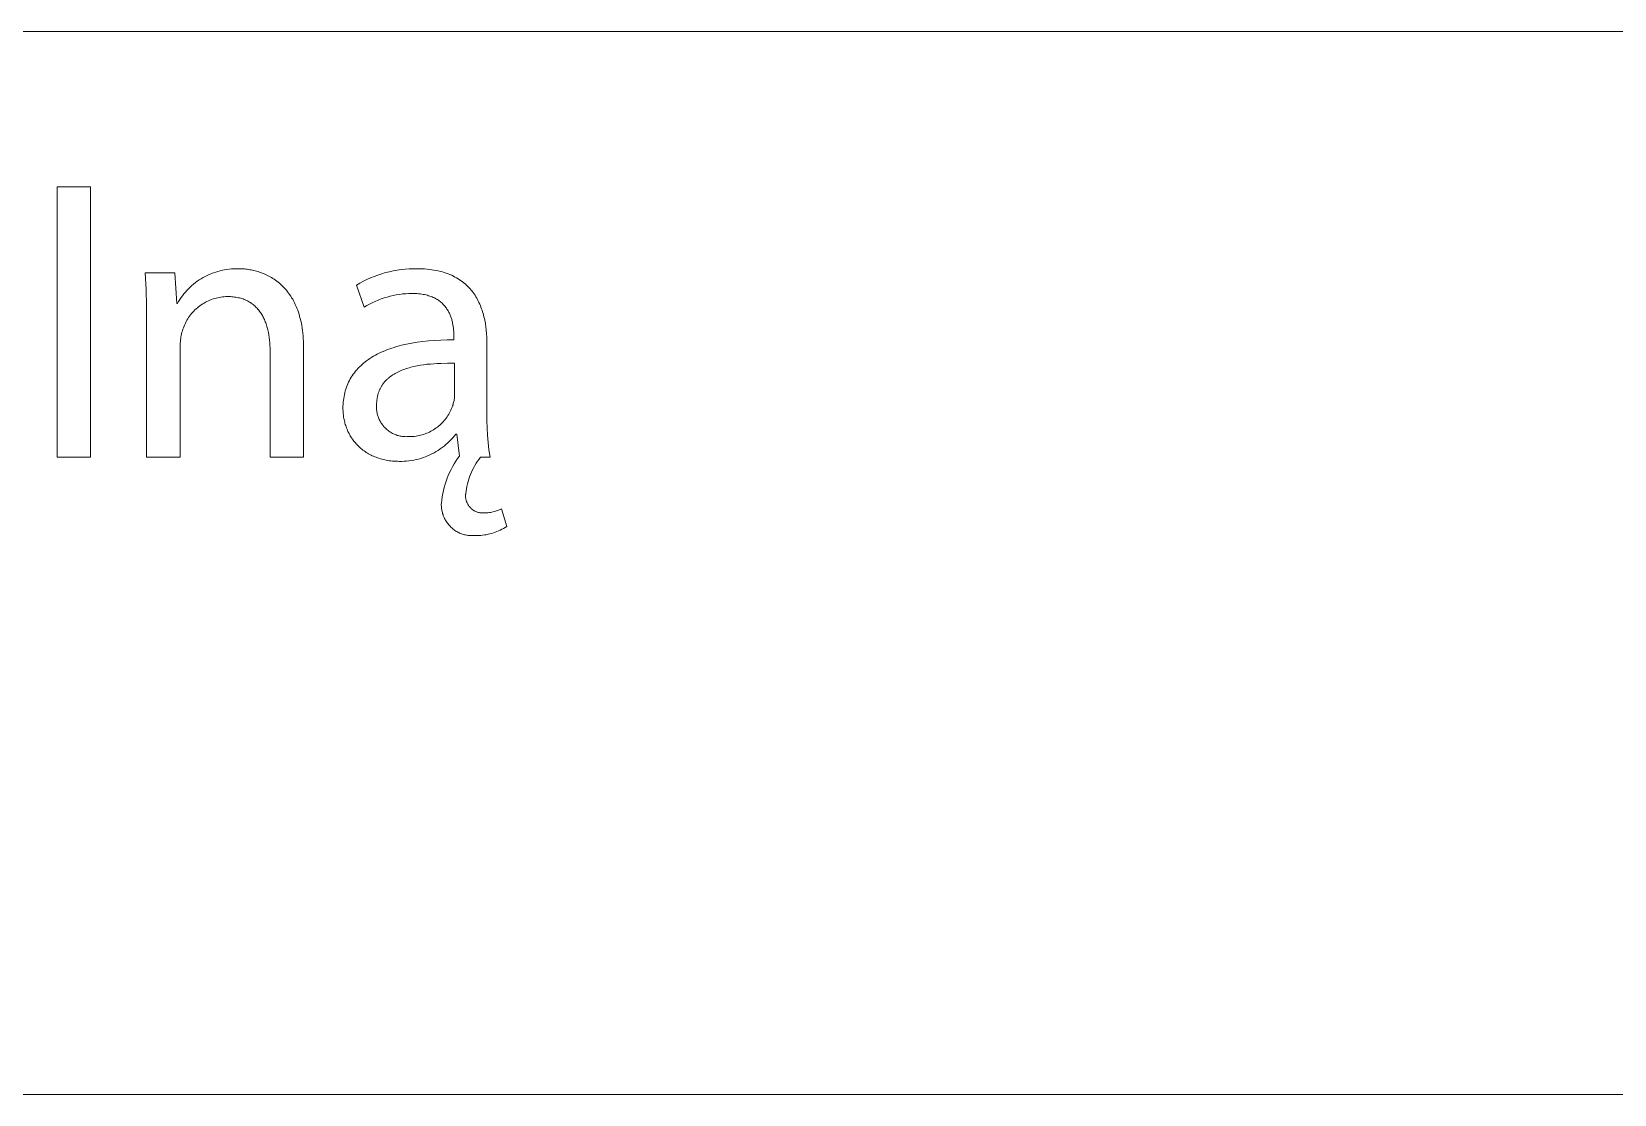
# Model space of a CAD drawing. Header units: millimetres. Extents: x 0 to 4030, y -54 to 2762.
# Drawn here: x 3694.8 to 3862.5, y -53.6 to 59 of the extents above; entities that cross this region are included whole.
import ezdxf

# ---------------------------------------------------------------- set-up
doc = ezdxf.new("R2010")
doc.units = ezdxf.units.MM
doc.header["$MEASUREMENT"] = 0
doc.layers.add('Domyślny', color=7, linetype='Continuous', true_color=0x000000)

msp = doc.modelspace()

# ---------------------------------------------------------------- linework, layer by layer
at = {"layer": 'Domyślny', "color": 18, "lineweight": 15, "true_color": 0x000000}
for p, q in [((2507.18, 59.04), (4026.42, 59.04)), ((3697.52, 42.6), (3701.07, 42.6)), ((3697.52, 13.94), (3697.52, 42.6)), ((3701.07, 42.6), (3701.07, 13.94)), ((3714.11, 33.49), (3714.34, 33.57)), ((3714.34, 33.57), (3714.57, 33.64)), ((3714.57, 33.64), (3714.81, 33.71)), ((3714.81, 33.71), (3715.04, 33.76)), ((3715.04, 33.76), (3715.28, 33.81)), ((3715.28, 33.81), (3715.52, 33.85)), ((3715.52, 33.85), (3715.77, 33.88)), ((3715.77, 33.88), (3716.01, 33.9)), ((3716.01, 33.9), (3716.25, 33.92)), ((3716.25, 33.92), (3716.5, 33.92)), ((3716.5, 33.92), (3716.74, 33.92)), ((3716.74, 33.92), (3716.87, 33.92)), ((3716.87, 33.92), (3717, 33.92)), ((3717, 33.92), (3717.13, 33.91)), ((3717.13, 33.91), (3717.26, 33.9)), ((3717.26, 33.9), (3717.4, 33.89)), ((3717.4, 33.89), (3717.54, 33.88)), ((3717.54, 33.88), (3717.68, 33.86)), ((3717.68, 33.86), (3717.82, 33.84)), ((3717.82, 33.84), (3717.96, 33.81)), ((3717.96, 33.81), (3718.1, 33.79)), ((3718.1, 33.79), (3718.24, 33.76)), ((3718.24, 33.76), (3718.38, 33.73)), ((3718.38, 33.73), (3718.53, 33.69)), ((3718.53, 33.69), (3718.67, 33.65)), ((3718.67, 33.65), (3718.82, 33.61)), ((3718.82, 33.61), (3718.96, 33.56)), ((3718.96, 33.56), (3719.11, 33.51)), ((3732.33, 33.5), (3732.74, 33.6)), ((3732.74, 33.6), (3733.15, 33.69)), ((3733.15, 33.69), (3733.56, 33.76)), ((3733.56, 33.76), (3733.98, 33.82)), ((3733.98, 33.82), (3734.4, 33.87)), ((3734.4, 33.87), (3734.82, 33.9)), ((3734.82, 33.9), (3735.24, 33.91)), ((3735.24, 33.91), (3735.66, 33.92)), ((3735.66, 33.92), (3735.93, 33.91)), ((3735.93, 33.91), (3736.2, 33.9)), ((3736.2, 33.9), (3736.47, 33.89)), ((3736.47, 33.89), (3736.73, 33.87)), ((3736.73, 33.87), (3736.98, 33.84)), ((3736.98, 33.84), (3737.22, 33.81)), ((3737.22, 33.81), (3737.46, 33.78)), ((3737.46, 33.78), (3737.69, 33.73)), ((3737.69, 33.73), (3737.92, 33.69)), ((3737.92, 33.69), (3738.14, 33.63)), ((3738.14, 33.63), (3738.35, 33.58)), ((3738.35, 33.58), (3738.56, 33.51)), ((3706.95, 31.71), (3706.85, 33.48)), ((3706.85, 33.48), (3710, 33.48)), ((3710, 33.48), (3710.2, 30.24)), ((3711.46, 31.8), (3711.63, 31.97)), ((3711.63, 31.97), (3711.81, 32.13)), ((3711.81, 32.13), (3712, 32.29)), ((3712, 32.29), (3712.19, 32.44)), ((3712.19, 32.44), (3712.38, 32.59)), ((3712.38, 32.59), (3712.58, 32.73)), ((3712.58, 32.73), (3712.79, 32.86)), ((3712.79, 32.86), (3713, 32.98)), ((3713, 32.98), (3713.21, 33.1)), ((3713.21, 33.1), (3713.43, 33.21)), ((3713.43, 33.21), (3713.65, 33.31)), ((3713.65, 33.31), (3713.88, 33.41)), ((3713.88, 33.41), (3714.11, 33.49)), ((3719.11, 33.51), (3719.25, 33.46)), ((3719.25, 33.46), (3719.4, 33.4)), ((3719.4, 33.4), (3719.54, 33.34)), ((3719.54, 33.34), (3719.69, 33.27)), ((3719.69, 33.27), (3719.83, 33.21)), ((3719.83, 33.21), (3719.97, 33.13)), ((3719.97, 33.13), (3720.11, 33.05)), ((3720.11, 33.05), (3720.26, 32.97)), ((3720.26, 32.97), (3720.4, 32.89)), ((3720.4, 32.89), (3720.53, 32.8)), ((3720.53, 32.8), (3720.67, 32.7)), ((3720.67, 32.7), (3720.81, 32.6)), ((3720.81, 32.6), (3720.94, 32.5)), ((3720.94, 32.5), (3721.08, 32.39)), ((3721.08, 32.39), (3721.21, 32.27)), ((3721.21, 32.27), (3721.34, 32.15)), ((3721.34, 32.15), (3721.46, 32.03)), ((3721.46, 32.03), (3721.59, 31.9)), ((3721.59, 31.9), (3721.71, 31.77)), ((3729.24, 32.19), (3729.61, 32.4)), ((3730.05, 29.84), (3729.24, 32.19)), ((3729.61, 32.4), (3729.98, 32.59)), ((3729.98, 32.59), (3730.36, 32.78)), ((3730.36, 32.78), (3730.74, 32.95)), ((3730.74, 32.95), (3731.13, 33.11)), ((3731.13, 33.11), (3731.53, 33.25)), ((3731.53, 33.25), (3731.93, 33.38)), ((3731.93, 33.38), (3732.33, 33.5)), ((3738.56, 33.51), (3738.76, 33.45)), ((3738.76, 33.45), (3738.96, 33.38)), ((3738.96, 33.38), (3739.15, 33.3)), ((3739.15, 33.3), (3739.34, 33.22)), ((3739.34, 33.22), (3739.52, 33.13)), ((3739.52, 33.13), (3739.69, 33.04)), ((3739.69, 33.04), (3739.86, 32.95)), ((3739.86, 32.95), (3740.03, 32.85)), ((3740.03, 32.85), (3740.18, 32.75)), ((3740.18, 32.75), (3740.34, 32.64)), ((3740.34, 32.64), (3740.49, 32.53)), ((3740.49, 32.53), (3740.63, 32.42)), ((3740.63, 32.42), (3740.77, 32.3)), ((3740.77, 32.3), (3740.9, 32.18)), ((3740.9, 32.18), (3741.03, 32.06)), ((3741.03, 32.06), (3741.16, 31.93)), ((3741.16, 31.93), (3741.28, 31.8)), ((3707.01, 29.95), (3706.95, 31.71)), ((3710.2, 30.24), (3710.29, 30.24)), ((3710.29, 30.24), (3710.41, 30.45)), ((3710.41, 30.45), (3710.54, 30.66)), ((3710.54, 30.66), (3710.67, 30.86)), ((3710.67, 30.86), (3710.82, 31.06)), ((3710.82, 31.06), (3710.97, 31.25)), ((3710.97, 31.25), (3711.12, 31.44)), ((3711.12, 31.44), (3711.29, 31.62)), ((3711.29, 31.62), (3711.46, 31.8)), ((3712.96, 30.19), (3712.81, 30.1)), ((3713.11, 30.28), (3712.96, 30.19)), ((3713.26, 30.37), (3713.11, 30.28)), ((3713.41, 30.45), (3713.26, 30.37)), ((3713.57, 30.52), (3713.41, 30.45)), ((3713.73, 30.59), (3713.57, 30.52)), ((3713.89, 30.65), (3713.73, 30.59)), ((3714.05, 30.71), (3713.89, 30.65)), ((3714.22, 30.76), (3714.05, 30.71)), ((3714.38, 30.81), (3714.22, 30.76)), ((3714.55, 30.85), (3714.38, 30.81)), ((3714.72, 30.88), (3714.55, 30.85)), ((3714.89, 30.91), (3714.72, 30.88)), ((3715.07, 30.94), (3714.89, 30.91)), ((3715.24, 30.95), (3715.07, 30.94)), ((3715.41, 30.96), (3715.24, 30.95)), ((3715.59, 30.97), (3715.41, 30.96)), ((3715.74, 30.97), (3715.59, 30.97)), ((3715.89, 30.96), (3715.74, 30.97)), ((3716.04, 30.95), (3715.89, 30.96)), ((3716.19, 30.94), (3716.04, 30.95)), ((3716.33, 30.92), (3716.19, 30.94)), ((3716.47, 30.9), (3716.33, 30.92)), ((3716.6, 30.88), (3716.47, 30.9)), ((3716.74, 30.85), (3716.6, 30.88)), ((3716.87, 30.82), (3716.74, 30.85)), ((3716.99, 30.78), (3716.87, 30.82)), ((3717.12, 30.75), (3716.99, 30.78)), ((3717.24, 30.71), (3717.12, 30.75)), ((3717.36, 30.66), (3717.24, 30.71)), ((3717.47, 30.61), (3717.36, 30.66)), ((3717.59, 30.56), (3717.47, 30.61)), ((3717.69, 30.51), (3717.59, 30.56)), ((3717.8, 30.45), (3717.69, 30.51)), ((3717.91, 30.39), (3717.8, 30.45)), ((3718.01, 30.33), (3717.91, 30.39)), ((3718.11, 30.26), (3718.01, 30.33)), ((3718.2, 30.2), (3718.11, 30.26)), ((3718.3, 30.12), (3718.2, 30.2)), ((3721.71, 31.77), (3721.83, 31.63)), ((3721.83, 31.63), (3721.95, 31.48)), ((3721.95, 31.48), (3722.06, 31.33)), ((3722.06, 31.33), (3722.17, 31.18)), ((3722.17, 31.18), (3722.28, 31.02)), ((3722.28, 31.02), (3722.38, 30.85)), ((3722.38, 30.85), (3722.49, 30.68)), ((3722.49, 30.68), (3722.58, 30.5)), ((3722.58, 30.5), (3722.68, 30.32)), ((3722.68, 30.32), (3722.77, 30.13)), ((3730.93, 30.32), (3730.63, 30.17)), ((3731.23, 30.46), (3730.93, 30.32)), ((3731.54, 30.59), (3731.23, 30.46)), ((3731.85, 30.71), (3731.54, 30.59)), ((3732.17, 30.82), (3731.85, 30.71)), ((3732.49, 30.92), (3732.17, 30.82)), ((3732.81, 31.01), (3732.49, 30.92)), ((3733.14, 31.08), (3732.81, 31.01)), ((3733.47, 31.15), (3733.14, 31.08)), ((3733.8, 31.2), (3733.47, 31.15)), ((3734.13, 31.24), (3733.8, 31.2)), ((3734.47, 31.27), (3734.13, 31.24)), ((3734.8, 31.29), (3734.47, 31.27)), ((3735.13, 31.3), (3734.8, 31.29)), ((3735.32, 31.3), (3735.13, 31.3)), ((3735.5, 31.29), (3735.32, 31.3)), ((3735.67, 31.28), (3735.5, 31.29)), ((3735.84, 31.27), (3735.67, 31.28)), ((3736.01, 31.25), (3735.84, 31.27)), ((3736.16, 31.23), (3736.01, 31.25)), ((3736.32, 31.2), (3736.16, 31.23)), ((3736.47, 31.17), (3736.32, 31.2)), ((3736.61, 31.14), (3736.47, 31.17)), ((3736.76, 31.1), (3736.61, 31.14)), ((3736.89, 31.06), (3736.76, 31.1)), ((3737.02, 31.02), (3736.89, 31.06)), ((3737.15, 30.97), (3737.02, 31.02)), ((3737.27, 30.93), (3737.15, 30.97)), ((3737.39, 30.87), (3737.27, 30.93)), ((3737.51, 30.82), (3737.39, 30.87)), ((3737.62, 30.76), (3737.51, 30.82)), ((3737.73, 30.7), (3737.62, 30.76)), ((3737.83, 30.64), (3737.73, 30.7)), ((3737.93, 30.58), (3737.83, 30.64)), ((3738.02, 30.51), (3737.93, 30.58)), ((3738.12, 30.44), (3738.02, 30.51)), ((3738.2, 30.37), (3738.12, 30.44)), ((3738.29, 30.29), (3738.2, 30.37)), ((3738.37, 30.22), (3738.29, 30.29)), ((3738.45, 30.14), (3738.37, 30.22)), ((3741.28, 31.8), (3741.39, 31.66)), ((3741.39, 31.66), (3741.5, 31.53)), ((3741.5, 31.53), (3741.61, 31.39)), ((3741.61, 31.39), (3741.71, 31.24)), ((3741.71, 31.24), (3741.81, 31.1)), ((3741.81, 31.1), (3741.9, 30.95)), ((3741.9, 30.95), (3741.99, 30.8)), ((3741.99, 30.8), (3742.08, 30.65)), ((3742.08, 30.65), (3742.16, 30.49)), ((3742.16, 30.49), (3742.23, 30.33)), ((3742.23, 30.33), (3742.31, 30.17)), ((3707.01, 28.18), (3707.01, 29.95)), ((3711.38, 28.61), (3711.29, 28.46)), ((3711.47, 28.75), (3711.38, 28.61)), ((3711.57, 28.89), (3711.47, 28.75)), ((3711.68, 29.03), (3711.57, 28.89)), ((3711.78, 29.17), (3711.68, 29.03)), ((3711.9, 29.3), (3711.78, 29.17)), ((3712.02, 29.43), (3711.9, 29.3)), ((3712.14, 29.55), (3712.02, 29.43)), ((3712.27, 29.67), (3712.14, 29.55)), ((3712.4, 29.78), (3712.27, 29.67)), ((3712.53, 29.89), (3712.4, 29.78)), ((3712.67, 30), (3712.53, 29.89)), ((3712.81, 30.1), (3712.67, 30)), ((3718.39, 30.05), (3718.3, 30.12)), ((3718.48, 29.97), (3718.39, 30.05)), ((3718.56, 29.89), (3718.48, 29.97)), ((3718.64, 29.81), (3718.56, 29.89)), ((3718.72, 29.73), (3718.64, 29.81)), ((3718.8, 29.64), (3718.72, 29.73)), ((3718.88, 29.55), (3718.8, 29.64)), ((3718.95, 29.46), (3718.88, 29.55)), ((3719.02, 29.36), (3718.95, 29.46)), ((3719.09, 29.27), (3719.02, 29.36)), ((3719.15, 29.17), (3719.09, 29.27)), ((3719.22, 29.06), (3719.15, 29.17)), ((3719.28, 28.96), (3719.22, 29.06)), ((3719.34, 28.85), (3719.28, 28.96)), ((3719.39, 28.75), (3719.34, 28.85)), ((3719.45, 28.64), (3719.39, 28.75)), ((3719.5, 28.52), (3719.45, 28.64)), ((3719.55, 28.41), (3719.5, 28.52)), ((3722.77, 30.13), (3722.86, 29.93)), ((3722.86, 29.93), (3722.94, 29.73)), ((3722.94, 29.73), (3723.02, 29.52)), ((3723.02, 29.52), (3723.1, 29.31)), ((3723.1, 29.31), (3723.17, 29.09)), ((3723.17, 29.09), (3723.23, 28.86)), ((3723.23, 28.86), (3723.3, 28.63)), ((3723.3, 28.63), (3723.35, 28.39)), ((3730.34, 30.01), (3730.05, 29.84)), ((3730.63, 30.17), (3730.34, 30.01)), ((3738.52, 30.06), (3738.45, 30.14)), ((3738.59, 29.98), (3738.52, 30.06)), ((3738.66, 29.9), (3738.59, 29.98)), ((3738.72, 29.81), (3738.66, 29.9)), ((3738.79, 29.73), (3738.72, 29.81)), ((3738.84, 29.64), (3738.79, 29.73)), ((3738.9, 29.55), (3738.84, 29.64)), ((3738.95, 29.47), (3738.9, 29.55)), ((3739, 29.38), (3738.95, 29.47)), ((3739.05, 29.29), (3739, 29.38)), ((3739.09, 29.19), (3739.05, 29.29)), ((3739.14, 29.1), (3739.09, 29.19)), ((3739.18, 29.01), (3739.14, 29.1)), ((3739.21, 28.92), (3739.18, 29.01)), ((3739.25, 28.82), (3739.21, 28.92)), ((3739.28, 28.73), (3739.25, 28.82)), ((3739.31, 28.63), (3739.28, 28.73)), ((3739.34, 28.54), (3739.31, 28.63)), ((3739.37, 28.45), (3739.34, 28.54)), ((3742.31, 30.17), (3742.38, 30.01)), ((3742.38, 30.01), (3742.44, 29.84)), ((3742.44, 29.84), (3742.5, 29.68)), ((3742.5, 29.68), (3742.56, 29.51)), ((3742.56, 29.51), (3742.62, 29.34)), ((3742.62, 29.34), (3742.67, 29.17)), ((3742.67, 29.17), (3742.72, 29)), ((3742.72, 29), (3742.76, 28.82)), ((3742.76, 28.82), (3742.8, 28.65)), ((3742.8, 28.65), (3742.84, 28.47)), ((3707.01, 13.94), (3707.01, 28.18)), ((3710.68, 26.85), (3710.65, 26.69)), ((3710.72, 27.02), (3710.68, 26.85)), ((3710.76, 27.18), (3710.72, 27.02)), ((3710.81, 27.34), (3710.76, 27.18)), ((3710.86, 27.51), (3710.81, 27.34)), ((3710.92, 27.67), (3710.86, 27.51)), ((3710.98, 27.84), (3710.92, 27.67)), ((3711.05, 28), (3710.98, 27.84)), ((3711.12, 28.15), (3711.05, 28)), ((3711.2, 28.31), (3711.12, 28.15)), ((3711.29, 28.46), (3711.2, 28.31)), ((3719.59, 28.29), (3719.55, 28.41)), ((3719.64, 28.17), (3719.59, 28.29)), ((3719.68, 28.06), (3719.64, 28.17)), ((3719.72, 27.93), (3719.68, 28.06)), ((3719.76, 27.81), (3719.72, 27.93)), ((3719.79, 27.68), (3719.76, 27.81)), ((3719.83, 27.56), (3719.79, 27.68)), ((3719.86, 27.43), (3719.83, 27.56)), ((3719.92, 27.17), (3719.86, 27.43)), ((3719.96, 26.9), (3719.92, 27.17)), ((3720.01, 26.63), (3719.96, 26.9)), ((3723.35, 28.39), (3723.41, 28.14)), ((3723.41, 28.14), (3723.45, 27.89)), ((3723.45, 27.89), (3723.5, 27.63)), ((3723.5, 27.63), (3723.53, 27.36)), ((3723.53, 27.36), (3723.56, 27.09)), ((3723.56, 27.09), (3723.59, 26.81)), ((3739.39, 28.35), (3739.37, 28.45)), ((3739.41, 28.26), (3739.39, 28.35)), ((3739.43, 28.16), (3739.41, 28.26)), ((3739.47, 27.98), (3739.43, 28.16)), ((3739.5, 27.79), (3739.47, 27.98)), ((3739.52, 27.61), (3739.5, 27.79)), ((3739.54, 27.43), (3739.52, 27.61)), ((3739.55, 27.26), (3739.54, 27.43)), ((3739.56, 27.09), (3739.55, 27.26)), ((3739.56, 26.93), (3739.56, 27.09)), ((3739.56, 26.78), (3739.56, 26.93)), ((3742.84, 28.47), (3742.87, 28.29)), ((3742.87, 28.29), (3742.91, 28.11)), ((3742.91, 28.11), (3742.96, 27.75)), ((3742.96, 27.75), (3743.01, 27.39)), ((3743.01, 27.39), (3743.04, 27.02)), ((3743.04, 27.02), (3743.06, 26.65)), ((3710.59, 26.19), (3710.58, 26.02)), ((3710.58, 26.02), (3710.58, 25.85)), ((3710.58, 25.85), (3710.58, 25.68)), ((3710.58, 25.68), (3710.58, 13.94)), ((3710.61, 26.35), (3710.59, 26.19)), ((3710.63, 26.52), (3710.61, 26.35)), ((3710.65, 26.69), (3710.63, 26.52)), ((3720.04, 26.35), (3720.01, 26.63)), ((3720.06, 26.07), (3720.04, 26.35)), ((3720.08, 25.78), (3720.06, 26.07)), ((3720.09, 25.49), (3720.08, 25.78)), ((3720.1, 25.2), (3720.09, 25.49)), ((3720.1, 13.94), (3720.1, 25.2)), ((3723.59, 26.81), (3723.61, 26.52)), ((3723.61, 26.52), (3723.63, 26.23)), ((3723.63, 26.23), (3723.64, 25.92)), ((3723.64, 25.92), (3723.64, 25.61)), ((3723.64, 25.61), (3723.64, 13.94)), ((3731.87, 25.06), (3732.09, 25.16)), ((3732.09, 25.16), (3732.31, 25.25)), ((3732.31, 25.25), (3732.54, 25.34)), ((3732.54, 25.34), (3732.77, 25.42)), ((3732.77, 25.42), (3733.01, 25.5)), ((3733.01, 25.5), (3733.25, 25.58)), ((3733.25, 25.58), (3733.5, 25.66)), ((3733.5, 25.66), (3733.76, 25.73)), ((3733.76, 25.73), (3734.02, 25.8)), ((3734.02, 25.8), (3734.55, 25.92)), ((3734.55, 25.92), (3735.11, 26.03)), ((3735.11, 26.03), (3735.68, 26.12)), ((3735.68, 26.12), (3736.28, 26.2)), ((3736.28, 26.2), (3736.9, 26.27)), ((3736.9, 26.27), (3737.53, 26.32)), ((3737.53, 26.32), (3738.19, 26.35)), ((3738.19, 26.35), (3738.87, 26.37)), ((3738.87, 26.37), (3739.56, 26.37)), ((3739.56, 26.37), (3739.56, 26.78)), ((3743.06, 26.65), (3743.08, 26.29)), ((3743.08, 26.29), (3743.08, 25.92)), ((3743.08, 25.92), (3743.08, 18.62)), ((3729.41, 23.35), (3729.55, 23.49)), ((3729.55, 23.49), (3729.7, 23.63)), ((3729.7, 23.63), (3729.85, 23.77)), ((3729.85, 23.77), (3730, 23.91)), ((3730, 23.91), (3730.16, 24.04)), ((3730.16, 24.04), (3730.33, 24.16)), ((3730.33, 24.16), (3730.51, 24.29)), ((3730.51, 24.29), (3730.68, 24.41)), ((3730.68, 24.41), (3730.87, 24.53)), ((3730.87, 24.53), (3731.06, 24.64)), ((3731.06, 24.64), (3731.25, 24.75)), ((3731.25, 24.75), (3731.45, 24.86)), ((3731.45, 24.86), (3731.66, 24.96)), ((3731.66, 24.96), (3731.87, 25.06)), ((3735.33, 23.55), (3735, 23.47)), ((3735.67, 23.62), (3735.33, 23.55)), ((3736.02, 23.69), (3735.67, 23.62)), ((3736.37, 23.74), (3736.02, 23.69)), ((3736.72, 23.79), (3736.37, 23.74)), ((3737.08, 23.82), (3736.72, 23.79)), ((3737.45, 23.85), (3737.08, 23.82)), ((3737.81, 23.88), (3737.45, 23.85)), ((3738.18, 23.89), (3737.81, 23.88)), ((3738.91, 23.91), (3738.18, 23.89)), ((3739.64, 23.9), (3738.91, 23.91)), ((3739.64, 20.52), (3739.64, 23.9)), ((3728.33, 21.72), (3728.42, 21.9)), ((3728.42, 21.9), (3728.5, 22.07)), ((3728.5, 22.07), (3728.6, 22.24)), ((3728.6, 22.24), (3728.7, 22.41)), ((3728.7, 22.41), (3728.8, 22.57)), ((3728.8, 22.57), (3728.91, 22.74)), ((3728.91, 22.74), (3729.03, 22.89)), ((3729.03, 22.89), (3729.15, 23.05)), ((3729.15, 23.05), (3729.28, 23.2)), ((3729.28, 23.2), (3729.41, 23.35)), ((3732.14, 21.81), (3732.09, 21.75)), ((3732.18, 21.87), (3732.14, 21.81)), ((3732.23, 21.92), (3732.18, 21.87)), ((3732.27, 21.97), (3732.23, 21.92)), ((3732.32, 22.03), (3732.27, 21.97)), ((3732.37, 22.08), (3732.32, 22.03)), ((3732.42, 22.13), (3732.37, 22.08)), ((3732.47, 22.18), (3732.42, 22.13)), ((3732.53, 22.23), (3732.47, 22.18)), ((3732.58, 22.28), (3732.53, 22.23)), ((3732.63, 22.32), (3732.58, 22.28)), ((3732.69, 22.37), (3732.63, 22.32)), ((3732.75, 22.42), (3732.69, 22.37)), ((3732.86, 22.5), (3732.75, 22.42)), ((3732.98, 22.59), (3732.86, 22.5)), ((3733.11, 22.67), (3732.98, 22.59)), ((3733.23, 22.75), (3733.11, 22.67)), ((3733.36, 22.83), (3733.23, 22.75)), ((3733.5, 22.9), (3733.36, 22.83)), ((3733.64, 22.97), (3733.5, 22.9)), ((3733.78, 23.04), (3733.64, 22.97)), ((3733.92, 23.1), (3733.78, 23.04)), ((3734.07, 23.16), (3733.92, 23.1)), ((3734.22, 23.22), (3734.07, 23.16)), ((3734.37, 23.27), (3734.22, 23.22)), ((3734.52, 23.33), (3734.37, 23.27)), ((3734.68, 23.38), (3734.52, 23.33)), ((3734.84, 23.42), (3734.68, 23.38)), ((3735, 23.47), (3734.84, 23.42)), ((3727.87, 19.97), (3727.9, 20.18)), ((3727.9, 20.18), (3727.93, 20.38)), ((3727.93, 20.38), (3727.97, 20.58)), ((3727.97, 20.58), (3728.02, 20.78)), ((3728.02, 20.78), (3728.07, 20.97)), ((3728.07, 20.97), (3728.13, 21.16)), ((3728.13, 21.16), (3728.19, 21.35)), ((3728.19, 21.35), (3728.26, 21.54)), ((3728.26, 21.54), (3728.33, 21.72)), ((3731.44, 20.19), (3731.43, 20.11)), ((3731.45, 20.27), (3731.44, 20.19)), ((3731.47, 20.35), (3731.45, 20.27)), ((3731.48, 20.42), (3731.47, 20.35)), ((3731.5, 20.5), (3731.48, 20.42)), ((3731.52, 20.58), (3731.5, 20.5)), ((3731.54, 20.65), (3731.52, 20.58)), ((3731.56, 20.72), (3731.54, 20.65)), ((3731.59, 20.79), (3731.56, 20.72)), ((3731.61, 20.87), (3731.59, 20.79)), ((3731.64, 20.94), (3731.61, 20.87)), ((3731.66, 21), (3731.64, 20.94)), ((3731.69, 21.07), (3731.66, 21)), ((3731.72, 21.14), (3731.69, 21.07)), ((3731.75, 21.2), (3731.72, 21.14)), ((3731.79, 21.27), (3731.75, 21.2)), ((3731.82, 21.33), (3731.79, 21.27)), ((3731.86, 21.4), (3731.82, 21.33)), ((3731.89, 21.46), (3731.86, 21.4)), ((3731.93, 21.52), (3731.89, 21.46)), ((3731.97, 21.58), (3731.93, 21.52)), ((3732.01, 21.64), (3731.97, 21.58)), ((3732.05, 21.7), (3732.01, 21.64)), ((3732.09, 21.75), (3732.05, 21.7)), ((3739.61, 20.06), (3739.62, 20.18)), ((3739.62, 20.18), (3739.63, 20.29)), ((3739.63, 20.29), (3739.64, 20.41)), ((3739.64, 20.41), (3739.64, 20.52)), ((3727.82, 19.33), (3727.83, 19.55)), ((3727.82, 19.11), (3727.82, 19.33)), ((3727.82, 18.98), (3727.82, 19.11)), ((3727.83, 18.85), (3727.82, 18.98)), ((3727.83, 19.55), (3727.85, 19.76)), ((3727.83, 18.72), (3727.83, 18.85)), ((3727.84, 18.58), (3727.83, 18.72)), ((3727.86, 18.45), (3727.84, 18.58)), ((3727.85, 19.76), (3727.87, 19.97)), ((3727.87, 18.32), (3727.86, 18.45)), ((3731.39, 19.52), (3731.38, 19.41)), ((3731.38, 19.41), (3731.38, 19.3)), ((3731.38, 19.3), (3731.38, 19.19)), ((3731.38, 19.19), (3731.38, 19.08)), ((3731.38, 19.08), (3731.39, 18.98)), ((3731.4, 19.78), (3731.39, 19.69)), ((3731.39, 19.69), (3731.39, 19.6)), ((3731.39, 19.6), (3731.39, 19.52)), ((3731.39, 18.98), (3731.4, 18.87)), ((3731.41, 19.95), (3731.4, 19.86)), ((3731.4, 19.86), (3731.4, 19.78)), ((3731.4, 18.87), (3731.42, 18.76)), ((3731.42, 20.03), (3731.41, 19.95)), ((3731.43, 20.11), (3731.42, 20.03)), ((3731.42, 18.76), (3731.44, 18.66)), ((3731.44, 18.66), (3731.46, 18.55)), ((3731.46, 18.55), (3731.49, 18.44)), ((3738.94, 18.35), (3739.02, 18.49)), ((3739.02, 18.49), (3739.11, 18.64)), ((3739.11, 18.64), (3739.18, 18.79)), ((3739.18, 18.79), (3739.26, 18.93)), ((3739.26, 18.93), (3739.32, 19.09)), ((3739.32, 19.09), (3739.39, 19.24)), ((3739.39, 19.24), (3739.44, 19.4)), ((3739.44, 19.4), (3739.48, 19.5)), ((3739.48, 19.5), (3739.51, 19.62)), ((3739.51, 19.62), (3739.54, 19.73)), ((3739.54, 19.73), (3739.57, 19.84)), ((3739.57, 19.84), (3739.59, 19.95)), ((3739.59, 19.95), (3739.61, 20.06)), ((3743.08, 18.62), (3743.08, 17.84)), ((3727.89, 18.19), (3727.87, 18.32)), ((3727.92, 18.06), (3727.89, 18.19)), ((3727.94, 17.93), (3727.92, 18.06)), ((3727.97, 17.8), (3727.94, 17.93)), ((3728, 17.67), (3727.97, 17.8)), ((3728.03, 17.54), (3728, 17.67)), ((3728.07, 17.42), (3728.03, 17.54)), ((3728.11, 17.29), (3728.07, 17.42)), ((3728.15, 17.17), (3728.11, 17.29)), ((3728.2, 17.04), (3728.15, 17.17)), ((3728.25, 16.92), (3728.2, 17.04)), ((3728.3, 16.8), (3728.25, 16.92)), ((3728.35, 16.68), (3728.3, 16.8)), ((3731.49, 18.44), (3731.52, 18.34)), ((3731.52, 18.34), (3731.55, 18.24)), ((3731.55, 18.24), (3731.59, 18.14)), ((3731.59, 18.14), (3731.63, 18.04)), ((3731.63, 18.04), (3731.67, 17.94)), ((3731.67, 17.94), (3731.72, 17.84)), ((3731.72, 17.84), (3731.77, 17.74)), ((3731.77, 17.74), (3731.82, 17.65)), ((3731.82, 17.65), (3731.88, 17.56)), ((3731.88, 17.56), (3731.94, 17.47)), ((3731.94, 17.47), (3732, 17.38)), ((3732, 17.38), (3732.07, 17.29)), ((3732.07, 17.29), (3732.13, 17.21)), ((3732.13, 17.21), (3732.21, 17.13)), ((3732.21, 17.13), (3732.28, 17.05)), ((3732.28, 17.05), (3732.36, 16.98)), ((3732.36, 16.98), (3732.44, 16.9)), ((3732.44, 16.9), (3732.52, 16.83)), ((3732.52, 16.83), (3732.61, 16.76)), ((3737.27, 16.77), (3737.41, 16.85)), ((3737.41, 16.85), (3737.55, 16.94)), ((3737.55, 16.94), (3737.69, 17.04)), ((3737.69, 17.04), (3737.82, 17.14)), ((3737.82, 17.14), (3737.95, 17.24)), ((3737.95, 17.24), (3738.08, 17.35)), ((3738.08, 17.35), (3738.2, 17.46)), ((3738.2, 17.46), (3738.32, 17.58)), ((3738.32, 17.58), (3738.43, 17.7)), ((3738.43, 17.7), (3738.54, 17.82)), ((3738.54, 17.82), (3738.65, 17.95)), ((3738.65, 17.95), (3738.75, 18.08)), ((3738.75, 18.08), (3738.85, 18.22)), ((3738.85, 18.22), (3738.94, 18.35)), ((3743.08, 17.84), (3743.09, 17.05)), ((3743.09, 17.05), (3743.14, 16.27)), ((3728.41, 16.56), (3728.35, 16.68)), ((3728.47, 16.44), (3728.41, 16.56)), ((3728.53, 16.32), (3728.47, 16.44)), ((3728.6, 16.21), (3728.53, 16.32)), ((3728.67, 16.09), (3728.6, 16.21)), ((3728.74, 15.98), (3728.67, 16.09)), ((3728.82, 15.87), (3728.74, 15.98)), ((3728.89, 15.76), (3728.82, 15.87)), ((3728.98, 15.66), (3728.89, 15.76)), ((3729.06, 15.55), (3728.98, 15.66)), ((3729.15, 15.45), (3729.06, 15.55)), ((3729.23, 15.35), (3729.15, 15.45)), ((3729.33, 15.25), (3729.23, 15.35)), ((3729.42, 15.15), (3729.33, 15.25)), ((3729.52, 15.05), (3729.42, 15.15)), ((3732.61, 16.76), (3732.69, 16.7)), ((3732.69, 16.7), (3732.78, 16.64)), ((3732.78, 16.64), (3732.87, 16.58)), ((3732.87, 16.58), (3732.97, 16.53)), ((3732.97, 16.53), (3733.06, 16.47)), ((3733.06, 16.47), (3733.16, 16.42)), ((3733.16, 16.42), (3733.25, 16.38)), ((3733.25, 16.38), (3733.35, 16.34)), ((3733.35, 16.34), (3733.46, 16.3)), ((3733.46, 16.3), (3733.56, 16.26)), ((3733.56, 16.26), (3733.66, 16.23)), ((3733.66, 16.23), (3733.77, 16.21)), ((3733.77, 16.21), (3733.87, 16.18)), ((3733.87, 16.18), (3733.98, 16.16)), ((3733.98, 16.16), (3734.08, 16.14)), ((3734.08, 16.14), (3734.19, 16.13)), ((3734.19, 16.13), (3734.3, 16.12)), ((3734.3, 16.12), (3734.41, 16.12)), ((3734.41, 16.12), (3734.52, 16.11)), ((3734.52, 16.11), (3734.62, 16.12)), ((3734.62, 16.12), (3734.73, 16.12)), ((3734.73, 16.12), (3734.9, 16.12)), ((3734.9, 16.12), (3735.06, 16.12)), ((3735.06, 16.12), (3735.23, 16.13)), ((3735.23, 16.13), (3735.39, 16.15)), ((3735.39, 16.15), (3735.56, 16.17)), ((3735.56, 16.17), (3735.72, 16.2)), ((3735.72, 16.2), (3735.89, 16.23)), ((3735.89, 16.23), (3736.05, 16.27)), ((3736.05, 16.27), (3736.21, 16.31)), ((3736.21, 16.31), (3736.36, 16.36)), ((3736.36, 16.36), (3736.52, 16.42)), ((3736.52, 16.42), (3736.68, 16.48)), ((3736.68, 16.48), (3736.83, 16.54)), ((3736.83, 16.54), (3736.98, 16.61)), ((3736.98, 16.61), (3737.13, 16.69)), ((3737.13, 16.69), (3737.27, 16.77)), ((3738.53, 15.12), (3738.33, 14.97)), ((3738.73, 15.29), (3738.53, 15.12)), ((3738.92, 15.46), (3738.73, 15.29)), ((3739.11, 15.63), (3738.92, 15.46)), ((3739.28, 15.82), (3739.11, 15.63)), ((3739.46, 16.01), (3739.28, 15.82)), ((3739.62, 16.2), (3739.46, 16.01)), ((3739.78, 16.4), (3739.62, 16.2)), ((3739.9, 16.4), (3739.78, 16.4)), ((3740.17, 14.07), (3739.9, 16.4)), ((3743.14, 16.27), (3743.2, 15.5)), ((3743.2, 15.5), (3743.29, 14.72)), ((3701.07, 13.94), (3697.52, 13.94)), ((3710.58, 13.94), (3707.01, 13.94)), ((3723.64, 13.94), (3720.1, 13.94)), ((3729.62, 14.96), (3729.52, 15.05)), ((3729.72, 14.87), (3729.62, 14.96)), ((3729.83, 14.78), (3729.72, 14.87)), ((3729.94, 14.7), (3729.83, 14.78)), ((3730.05, 14.61), (3729.94, 14.7)), ((3730.17, 14.53), (3730.05, 14.61)), ((3730.29, 14.45), (3730.17, 14.53)), ((3730.41, 14.38), (3730.29, 14.45)), ((3730.53, 14.31), (3730.41, 14.38)), ((3730.66, 14.23), (3730.53, 14.31)), ((3730.79, 14.17), (3730.66, 14.23)), ((3730.92, 14.1), (3730.79, 14.17)), ((3731.06, 14.04), (3730.92, 14.1)), ((3731.19, 13.98), (3731.06, 14.04)), ((3731.34, 13.93), (3731.19, 13.98)), ((3731.48, 13.87), (3731.34, 13.93)), ((3731.63, 13.83), (3731.48, 13.87)), ((3731.78, 13.78), (3731.63, 13.83)), ((3731.93, 13.74), (3731.78, 13.78)), ((3732.08, 13.7), (3731.93, 13.74)), ((3732.24, 13.66), (3732.08, 13.7)), ((3732.4, 13.63), (3732.24, 13.66)), ((3732.57, 13.6), (3732.4, 13.63)), ((3732.73, 13.57), (3732.57, 13.6)), ((3732.9, 13.55), (3732.73, 13.57)), ((3733.08, 13.54), (3732.9, 13.55)), ((3733.25, 13.52), (3733.08, 13.54)), ((3733.43, 13.51), (3733.25, 13.52)), ((3733.61, 13.51), (3733.43, 13.51)), ((3733.79, 13.5), (3733.61, 13.51)), ((3734.05, 13.5), (3733.79, 13.5)), ((3734.3, 13.51), (3734.05, 13.5)), ((3734.56, 13.53), (3734.3, 13.51)), ((3734.81, 13.56), (3734.56, 13.53)), ((3735.07, 13.59), (3734.81, 13.56)), ((3735.32, 13.63), (3735.07, 13.59)), ((3735.57, 13.69), (3735.32, 13.63)), ((3735.82, 13.75), (3735.57, 13.69)), ((3736.06, 13.82), (3735.82, 13.75)), ((3736.31, 13.9), (3736.06, 13.82)), ((3736.55, 13.98), (3736.31, 13.9)), ((3736.78, 14.08), (3736.55, 13.98)), ((3737.02, 14.18), (3736.78, 14.08)), ((3737.25, 14.29), (3737.02, 14.18)), ((3737.47, 14.41), (3737.25, 14.29)), ((3737.7, 14.54), (3737.47, 14.41)), ((3737.91, 14.67), (3737.7, 14.54)), ((3738.12, 14.82), (3737.91, 14.67)), ((3738.33, 14.97), (3738.12, 14.82)), ((3739.6, 13.23), (3739.78, 13.51)), ((3739.78, 13.51), (3739.97, 13.79)), ((3739.97, 13.79), (3740.17, 14.07)), ((3742.08, 13.52), (3741.94, 13.3)), ((3742.24, 13.74), (3742.08, 13.52)), ((3742.4, 13.95), (3742.24, 13.74)), ((3743.4, 13.95), (3742.4, 13.95)), ((3743.29, 14.72), (3743.4, 13.95)), ((3738.86, 11.71), (3738.98, 12.02)), ((3738.98, 12.02), (3739.12, 12.33)), ((3739.12, 12.33), (3739.27, 12.63)), ((3739.27, 12.63), (3739.43, 12.93)), ((3739.43, 12.93), (3739.6, 13.23)), ((3741.24, 11.87), (3741.16, 11.62)), ((3741.34, 12.12), (3741.24, 11.87)), ((3741.44, 12.36), (3741.34, 12.12)), ((3741.55, 12.6), (3741.44, 12.36)), ((3741.67, 12.84), (3741.55, 12.6)), ((3741.8, 13.07), (3741.67, 12.84)), ((3741.94, 13.3), (3741.8, 13.07)), ((3738.33, 9.75), (3738.39, 10.08)), ((3738.39, 10.08), (3738.46, 10.41)), ((3738.46, 10.41), (3738.54, 10.74)), ((3738.54, 10.74), (3738.64, 11.07)), ((3738.64, 11.07), (3738.74, 11.39)), ((3738.74, 11.39), (3738.86, 11.71)), ((3740.83, 10.07), (3740.82, 10.01)), ((3740.86, 10.33), (3740.83, 10.07)), ((3740.9, 10.59), (3740.86, 10.33)), ((3740.95, 10.85), (3740.9, 10.59)), ((3741.01, 11.11), (3740.95, 10.85)), ((3741.08, 11.37), (3741.01, 11.11)), ((3741.16, 11.62), (3741.08, 11.37)), ((3738.24, 8.96), (3738.25, 9.08)), ((3738.24, 8.85), (3738.24, 8.96)), ((3738.25, 8.74), (3738.24, 8.85)), ((3738.25, 9.08), (3738.28, 9.41)), ((3738.26, 8.63), (3738.25, 8.74)), ((3738.27, 8.51), (3738.26, 8.63)), ((3738.28, 8.4), (3738.27, 8.51)), ((3738.28, 9.41), (3738.33, 9.75)), ((3738.3, 8.29), (3738.28, 8.4)), ((3740.82, 10.01), (3740.81, 9.94)), ((3740.81, 9.94), (3740.81, 9.88)), ((3740.81, 9.88), (3740.81, 9.82)), ((3740.81, 9.82), (3740.81, 9.76)), ((3740.81, 9.76), (3740.82, 9.69)), ((3740.82, 9.69), (3740.82, 9.63)), ((3740.82, 9.63), (3740.83, 9.57)), ((3740.83, 9.57), (3740.84, 9.51)), ((3740.84, 9.51), (3740.86, 9.44)), ((3740.86, 9.44), (3740.87, 9.38)), ((3740.87, 9.38), (3740.89, 9.32)), ((3740.89, 9.32), (3740.91, 9.26)), ((3740.91, 9.26), (3740.93, 9.2)), ((3740.93, 9.2), (3740.95, 9.15)), ((3740.95, 9.15), (3740.98, 9.09)), ((3740.98, 9.09), (3741.01, 9.03)), ((3741.01, 9.03), (3741.04, 8.98)), ((3741.04, 8.98), (3741.07, 8.92)), ((3741.07, 8.92), (3741.1, 8.87)), ((3741.1, 8.87), (3741.13, 8.82)), ((3741.13, 8.82), (3741.17, 8.77)), ((3741.17, 8.77), (3741.21, 8.72)), ((3741.21, 8.72), (3741.25, 8.67)), ((3741.25, 8.67), (3741.29, 8.62)), ((3741.29, 8.62), (3741.33, 8.58)), ((3741.33, 8.58), (3741.38, 8.53)), ((3741.38, 8.53), (3741.43, 8.49)), ((3741.43, 8.49), (3741.47, 8.45)), ((3741.47, 8.45), (3741.52, 8.41)), ((3741.52, 8.41), (3741.57, 8.37)), ((3744.36, 8.36), (3744.49, 8.41)), ((3744.49, 8.41), (3744.61, 8.47)), ((3744.61, 8.47), (3745.17, 6.61)), ((3738.32, 8.18), (3738.3, 8.29)), ((3738.35, 8.07), (3738.32, 8.18)), ((3738.38, 7.96), (3738.35, 8.07)), ((3738.42, 7.86), (3738.38, 7.96)), ((3738.45, 7.75), (3738.42, 7.86)), ((3738.5, 7.64), (3738.45, 7.75)), ((3738.54, 7.54), (3738.5, 7.64)), ((3738.59, 7.44), (3738.54, 7.54)), ((3738.64, 7.34), (3738.59, 7.44)), ((3738.7, 7.24), (3738.64, 7.34)), ((3738.76, 7.15), (3738.7, 7.24)), ((3738.82, 7.05), (3738.76, 7.15)), ((3738.88, 6.96), (3738.82, 7.05)), ((3738.95, 6.87), (3738.88, 6.96)), ((3739.02, 6.78), (3738.95, 6.87)), ((3739.1, 6.7), (3739.02, 6.78)), ((3741.57, 8.37), (3741.62, 8.34)), ((3741.62, 8.34), (3741.68, 8.3)), ((3741.68, 8.3), (3741.73, 8.27)), ((3741.73, 8.27), (3741.79, 8.24)), ((3741.79, 8.24), (3741.84, 8.21)), ((3741.84, 8.21), (3741.9, 8.19)), ((3741.9, 8.19), (3741.96, 8.16)), ((3741.96, 8.16), (3742.02, 8.14)), ((3742.02, 8.14), (3742.08, 8.12)), ((3742.08, 8.12), (3742.14, 8.1)), ((3742.14, 8.1), (3742.2, 8.09)), ((3742.2, 8.09), (3742.26, 8.07)), ((3742.26, 8.07), (3742.32, 8.06)), ((3742.32, 8.06), (3742.38, 8.05)), ((3742.38, 8.05), (3742.44, 8.05)), ((3742.44, 8.05), (3742.51, 8.04)), ((3742.51, 8.04), (3742.57, 8.04)), ((3742.57, 8.04), (3742.63, 8.04)), ((3742.63, 8.04), (3742.69, 8.04)), ((3742.69, 8.04), (3742.76, 8.04)), ((3742.76, 8.04), (3742.89, 8.04)), ((3742.89, 8.04), (3743.03, 8.05)), ((3743.03, 8.05), (3743.17, 8.06)), ((3743.17, 8.06), (3743.3, 8.07)), ((3743.3, 8.07), (3743.44, 8.09)), ((3743.44, 8.09), (3743.58, 8.12)), ((3743.58, 8.12), (3743.71, 8.15)), ((3743.71, 8.15), (3743.84, 8.18)), ((3743.84, 8.18), (3743.97, 8.22)), ((3743.97, 8.22), (3744.1, 8.26)), ((3744.1, 8.26), (3744.23, 8.31)), ((3744.23, 8.31), (3744.36, 8.36)), ((3739.17, 6.62), (3739.1, 6.7)), ((3739.25, 6.54), (3739.17, 6.62)), ((3739.34, 6.46), (3739.25, 6.54)), ((3739.42, 6.39), (3739.34, 6.46)), ((3739.51, 6.32), (3739.42, 6.39)), ((3739.6, 6.25), (3739.51, 6.32)), ((3739.69, 6.18), (3739.6, 6.25)), ((3739.79, 6.12), (3739.69, 6.18)), ((3739.88, 6.07), (3739.79, 6.12)), ((3739.98, 6.01), (3739.88, 6.07)), ((3740.08, 5.96), (3739.98, 6.01)), ((3740.18, 5.91), (3740.08, 5.96)), ((3740.29, 5.87), (3740.18, 5.91)), ((3740.39, 5.83), (3740.29, 5.87)), ((3740.5, 5.79), (3740.39, 5.83)), ((3740.61, 5.76), (3740.5, 5.79)), ((3740.71, 5.73), (3740.61, 5.76)), ((3740.82, 5.7), (3740.71, 5.73)), ((3740.93, 5.68), (3740.82, 5.7)), ((3741.05, 5.66), (3740.93, 5.68)), ((3741.16, 5.65), (3741.05, 5.66)), ((3741.27, 5.63), (3741.16, 5.65)), ((3741.38, 5.63), (3741.27, 5.63)), ((3741.49, 5.63), (3741.38, 5.63)), ((3741.61, 5.63), (3741.49, 5.63)), ((3741.72, 5.63), (3741.61, 5.63)), ((3741.83, 5.64), (3741.72, 5.63)), ((3742.03, 5.64), (3741.83, 5.64)), ((3742.22, 5.64), (3742.03, 5.64)), ((3742.42, 5.66), (3742.22, 5.64)), ((3742.62, 5.68), (3742.42, 5.66)), ((3742.81, 5.7), (3742.62, 5.68)), ((3743, 5.73), (3742.81, 5.7)), ((3743.2, 5.77), (3743, 5.73)), ((3743.39, 5.82), (3743.2, 5.77)), ((3743.58, 5.87), (3743.39, 5.82)), ((3743.76, 5.93), (3743.58, 5.87)), ((3743.95, 5.99), (3743.76, 5.93)), ((3744.13, 6.06), (3743.95, 5.99)), ((3744.31, 6.14), (3744.13, 6.06)), ((3744.49, 6.22), (3744.31, 6.14)), ((3744.67, 6.31), (3744.49, 6.22)), ((3744.84, 6.4), (3744.67, 6.31)), ((3745.01, 6.5), (3744.84, 6.4)), ((3745.17, 6.61), (3745.01, 6.5)), ((4026.42, -53.58), (0, -53.58)), ((4026.42, -53.58), (2507.18, -53.58))]:
    msp.add_line(p, q, dxfattribs=at)

doc.saveas('drawing.dxf')
